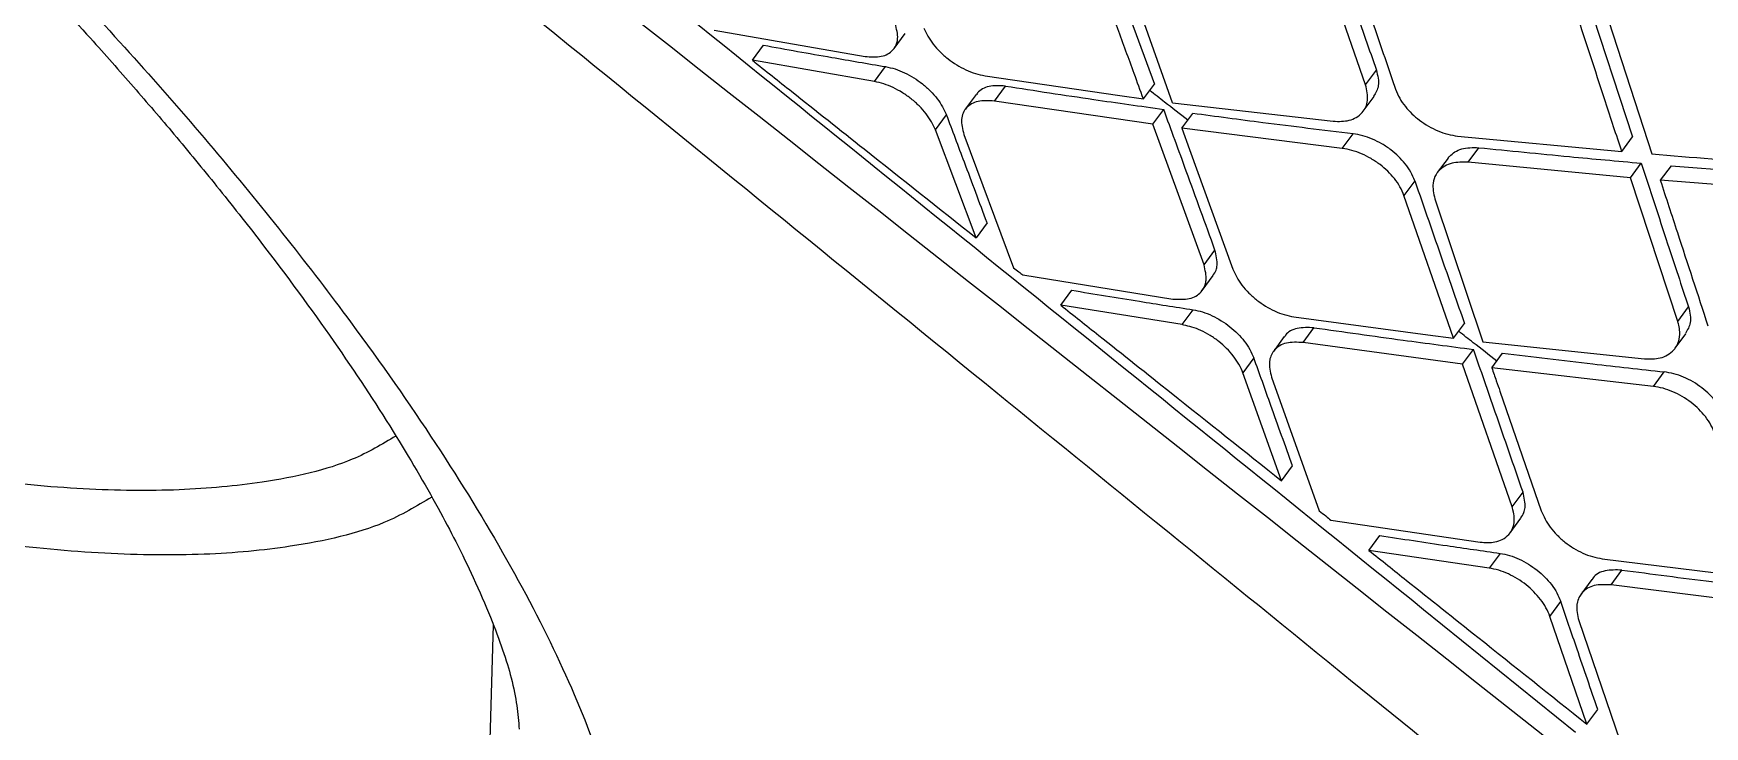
# Model space of a CAD drawing. Extents: x 832 to 912, y 781 to 934.
# Drawn here: x 893.364 to 894.885, y 878.636 to 879.267 of the extents above; entities that cross this region are included whole.
import ezdxf

# ---------------------------------------------------------------- set-up
doc = ezdxf.new("R2010")
doc.units = 0
doc.header["$MEASUREMENT"] = 0
doc.layers.add('1', color=4, linetype='Continuous')

# ---------------------------------------------------------------- blocks, each defined once
blk = doc.blocks.new('2026 SOVEREIGN HL')
at = {"layer": '1', "color": 3, "linetype": 'Continuous', "lineweight": 25}
for p, q in [((62.6083, 82.2535), (62.6551, 82.1259)), ((62.8472, 82.1251), (62.8026, 82.2539)), ((62.6714, 82.1088), (62.6262, 82.237)), ((63.0467, 82.2102), (63.09, 82.0779)), ((63.0644, 82.1949), (63.1075, 82.0623)), ((62.2546, 82.1749), (62.3918, 82.1509)), ((62.4182, 82.1582), (62.4282, 82.1718)), ((62.2893, 82.1475), (62.2994, 82.1612)), ((62.4005, 82.1281), (62.2893, 82.1475)), ((62.4005, 82.1281), (62.4105, 82.1417)), ((62.501, 82.1334), (62.6235, 82.1154)), ((62.8472, 82.1251), (62.857, 82.1385)), ((62.493, 82.1164), (62.483, 82.1029)), ((62.5096, 82.1104), (62.5196, 82.124)), ((62.6235, 82.1154), (62.6451, 82.1124)), ((62.6451, 82.1124), (62.6551, 82.1259)), ((62.8451, 82.1012), (62.8549, 82.1146)), ((62.4559, 82.0843), (62.466, 82.0979)), ((62.6536, 82.0893), (62.5096, 82.1104)), ((62.6536, 82.0893), (62.6636, 82.1028)), ((62.6714, 82.1089), (62.8177, 82.092)), ((62.6799, 82.0856), (62.6899, 82.0991)), ((62.4928, 81.986), (62.4559, 82.0843)), ((62.7002, 81.9614), (62.6536, 82.0893)), ((62.6799, 82.0856), (62.687, 82.0662)), ((62.826, 82.0673), (62.6799, 82.0856)), ((62.826, 82.0673), (62.8358, 82.0807)), ((62.4818, 82.0801), (62.527, 81.9588)), ((62.687, 82.0662), (62.7264, 81.9576)), ((62.9309, 82.0786), (63.0802, 82.0646)), ((62.9404, 82.0547), (62.9502, 82.068)), ((63.0802, 82.0646), (63.09, 82.0779)), ((62.9222, 82.0586), (62.9124, 82.0453)), ((63.0881, 82.0406), (62.9404, 82.0547)), ((63.0881, 82.0406), (63.0979, 82.0539)), ((63.1251, 82.0515), (63.1153, 82.0383)), ((63.1251, 82.0516), (63.2761, 82.0398)), ((62.892, 82.0378), (62.8821, 82.0245)), ((63.1311, 81.9099), (63.0881, 82.0406)), ((63.2663, 82.0266), (63.1153, 82.0383)), ((62.9272, 81.8947), (62.8821, 82.0245)), ((62.9101, 82.0216), (62.9538, 81.8914)), ((62.5028, 81.9997), (62.4928, 81.986)), ((62.7002, 81.9614), (62.7101, 81.9749)), ((62.5354, 81.9522), (62.6718, 81.9303)), ((62.6986, 81.9382), (62.7086, 81.9517)), ((62.5699, 81.9247), (62.5799, 81.9383)), ((62.6802, 81.9071), (62.5699, 81.9247)), ((62.6802, 81.9071), (62.6902, 81.9206)), ((62.782, 81.9141), (62.9037, 81.8977)), ((63.1311, 81.9099), (63.1409, 81.9232)), ((62.7903, 81.8908), (62.8002, 81.9042)), ((62.9272, 81.8947), (62.9371, 81.9081)), ((63.1287, 81.8855), (63.1385, 81.8988)), ((62.7732, 81.8961), (62.7633, 81.8826)), ((62.9354, 81.8711), (62.7903, 81.8908)), ((62.9037, 81.8977), (62.9272, 81.8947)), ((62.9354, 81.8711), (62.9453, 81.8845)), ((62.9538, 81.8914), (63.101, 81.8758)), ((62.7455, 81.8767), (62.7356, 81.8632)), ((62.9805, 81.7413), (62.9354, 81.8711)), ((62.962, 81.8678), (62.9718, 81.8812)), ((63.109, 81.8507), (62.962, 81.8678)), ((62.7707, 81.765), (62.7356, 81.8632)), ((62.7617, 81.8593), (62.8049, 81.7377)), ((63.109, 81.8507), (63.1188, 81.864)), ((62.9694, 81.8465), (63.0069, 81.7377)), ((62.7707, 81.765), (62.7807, 81.7785)), ((62.9805, 81.7413), (62.9904, 81.7547)), ((62.9786, 81.7176), (62.9885, 81.731)), ((62.8156, 81.7292), (62.9514, 81.7092)), ((62.8502, 81.7017), (62.8601, 81.7152)), ((62.9596, 81.6856), (62.8502, 81.7017)), ((62.9695, 81.699), (62.9596, 81.6856)), ((63.0624, 81.6941), (63.1834, 81.679)), ((63.053, 81.6751), (63.0431, 81.6617)), ((63.0705, 81.6704), (63.0804, 81.6838)), ((63.2166, 81.6521), (63.0705, 81.6704)), ((63.0149, 81.6416), (63.0248, 81.6551)), ((63.0382, 81.536), (62.8999, 81.6477)), ((63.0485, 81.5436), (63.0149, 81.6416)), ((62.0534, 81.634), (62.0479, 81.4392)), ((63.0412, 81.638), (63.0827, 81.5163)), ((63.0485, 81.5436), (63.0584, 81.557))]:
    blk.add_line(p, q, dxfattribs=at)
for points, knots in [([(62.8999, 81.6477), (62.6576, 81.8431), (62.2939, 82.1362), (61.8673, 82.48), (61.6535, 82.6502), (61.5299, 82.7519), (61.4849, 82.8073), (61.4624, 82.835)], [0, 0, 0, 0, 0.498044, 0.747571, 0.874859, 0.937491, 1, 1, 1, 1]), ([(60.9858, 82.8148), (61.0468, 82.7689), (61.1694, 82.6766), (61.345, 82.5281), (61.5121, 82.3745), (61.6668, 82.2179), (61.8062, 82.0613), (61.9173, 81.9209), (62.0033, 81.798), (62.0681, 81.6923), (62.1192, 81.593), (62.1556, 81.5013), (62.1773, 81.4183), (62.1837, 81.345), (62.1759, 81.2813), (62.1575, 81.2486), (62.1484, 81.2322)], [0, 0, 0, 0, 0.080563, 0.162099, 0.243885, 0.326682, 0.409727, 0.493387, 0.556334, 0.619425, 0.682667, 0.746006, 0.80943, 0.872912, 0.936515, 1, 1, 1, 1]), ([(60.9811, 82.7994), (61.0331, 82.7605), (61.1322, 82.6864), (61.2679, 82.5743), (61.3998, 82.4581), (61.52, 82.3439), (61.6178, 82.2435), (61.6824, 82.1732), (61.7264, 82.1234), (61.7648, 82.0786), (61.8036, 82.0314), (61.8537, 81.9679), (61.9093, 81.8921), (61.9628, 81.811), (61.9976, 81.7515), (62.0209, 81.7073), (62.0372, 81.6736), (62.0561, 81.6298), (62.0738, 81.5782), (62.076, 81.553), (62.0772, 81.539)], [0, 0, 0, 0, 0.083522, 0.159349, 0.227254, 0.313829, 0.381726, 0.422404, 0.451675, 0.480601, 0.512693, 0.54794, 0.612494, 0.674561, 0.731771, 0.758659, 0.790492, 0.830765, 0.906523, 1, 1, 1, 1]), ([(65.2939, 79.7025), (64.8285, 80.0795), (64.1129, 80.6591), (62.8118, 81.69), (61.978, 82.3464), (61.3973, 82.8036)], [0, 0, 0, 0, 0.360925, 0.55487, 1, 1, 1, 1]), ([(61.3533, 82.7876), (61.4809, 82.6836), (61.7413, 82.4714), (62.1237, 82.1604), (62.4895, 81.8632), (62.8226, 81.5926), (63.1215, 81.3499), (63.3865, 81.1347), (63.6181, 80.9467), (63.818, 80.7843), (64.0052, 80.6322), (64.1895, 80.4824), (64.3846, 80.3237), (64.5854, 80.1603), (64.7957, 79.9891), (65.0202, 79.8062), (65.2592, 79.6114), (65.5153, 79.4025), (65.7928, 79.1761), (66.1009, 78.9244), (66.4468, 78.6418), (66.8224, 78.3345), (67.2266, 78.0038), (67.6579, 77.651), (68.1234, 77.2704), (68.6072, 76.8749), (68.9361, 76.6068), (69.0982, 76.4746)], [0, 0, 0, 0, 0.049445, 0.100866, 0.148055, 0.191016, 0.22976, 0.263698, 0.293563, 0.319356, 0.341079, 0.366002, 0.390687, 0.416599, 0.443737, 0.472101, 0.503524, 0.536326, 0.571311, 0.611051, 0.655739, 0.705377, 0.75672, 0.812473, 0.872625, 0.937195, 1, 1, 1, 1]), ([(62.8125, 82.2672), (62.8208, 82.2432), (62.8356, 82.2003), (62.8505, 82.1574), (62.857, 82.1385)], [0, 0, 0, 0, 0.560007, 1, 1, 1, 1]), ([(62.8298, 82.2514), (62.8372, 82.2297), (62.8513, 82.1886), (62.8662, 82.1452), (62.8737, 82.1235), (62.8745, 82.1211)], [0, 0, 0, 0, 0.500001, 0.944318, 1, 1, 1, 1]), ([(62.6451, 82.1124), (62.6423, 82.1201), (62.6345, 82.1414), (62.6189, 82.1839), (62.6062, 82.2188), (62.5984, 82.2401)], [0, 0, 0, 0, 0.180317, 0.499998, 1, 1, 1, 1]), ([(63.0802, 82.0646), (63.0753, 82.0796), (63.0608, 82.1237), (63.0464, 82.1678), (63.0369, 82.1969)], [0, 0, 0, 0, 0.340235, 1, 1, 1, 1]), ([(62.3918, 82.1509), (62.397, 82.1506), (62.4075, 82.1499), (62.4168, 82.1554), (62.4206, 82.162), (62.4222, 82.1697), (62.4205, 82.1761), (62.4193, 82.1809)], [0, 0, 0, 0, 0.24853, 0.498692, 0.662246, 0.750261, 1, 1, 1, 1]), ([(62.4453, 82.1768), (62.4477, 82.1719), (62.4513, 82.1645), (62.4599, 82.1551), (62.4695, 82.1467), (62.4808, 82.1397), (62.4924, 82.1351), (62.4981, 82.134), (62.501, 82.1334)], [0, 0, 0, 0, 0.250728, 0.37725, 0.500882, 0.743373, 0.869907, 1, 1, 1, 1]), ([(62.2994, 82.1612), (62.3201, 82.1575), (62.3569, 82.1508), (62.3942, 82.1445), (62.4105, 82.1417)], [0, 0, 0, 0, 0.560003, 1, 1, 1, 1]), ([(62.2893, 82.1475), (62.3013, 82.138), (62.3352, 82.1111), (62.403, 82.0573), (62.4589, 82.013), (62.4928, 81.986)], [0, 0, 0, 0, 0.176664, 0.500001, 1, 1, 1, 1]), ([(62.4105, 82.1417), (62.4134, 82.1411), (62.419, 82.1399), (62.4278, 82.1363), (62.4362, 82.1317), (62.4442, 82.1261), (62.4514, 82.1196), (62.46, 82.1102), (62.4636, 82.1028), (62.466, 82.0979)], [0, 0, 0, 0, 0.129336, 0.255596, 0.379083, 0.50018, 0.623778, 0.750454, 1, 1, 1, 1]), ([(62.4559, 82.0843), (62.4535, 82.0892), (62.4499, 82.0966), (62.4413, 82.106), (62.434, 82.1125), (62.4259, 82.1182), (62.4174, 82.1228), (62.4088, 82.1263), (62.4033, 82.1275), (62.4005, 82.1281)], [0, 0, 0, 0, 0.250431, 0.37668, 0.500304, 0.624745, 0.749594, 0.872246, 1, 1, 1, 1]), ([(62.857, 82.1385), (62.8582, 82.1335), (62.8604, 82.1244), (62.8564, 82.1178), (62.8545, 82.1148)], [0, 0, 0, 0, 0.53723, 1, 1, 1, 1]), ([(62.5096, 82.1104), (62.5043, 82.1107), (62.4937, 82.1113), (62.4832, 82.1049), (62.4782, 82.0944), (62.4806, 82.0848), (62.4818, 82.0801)], [0, 0, 0, 0, 0.248661, 0.499075, 0.749904, 1, 1, 1, 1]), ([(62.5196, 82.124), (62.5143, 82.1243), (62.5037, 82.1249), (62.4967, 82.1205), (62.4937, 82.1173), (62.4935, 82.1167), (62.4934, 82.1162)], [0, 0, 0, 0, 0.463842, 0.928153, 0.938207, 1, 1, 1, 1]), ([(62.5196, 82.124), (62.5464, 82.1199), (62.5941, 82.1126), (62.6423, 82.1058), (62.6636, 82.1028)], [0, 0, 0, 0, 0.56, 1, 1, 1, 1]), ([(62.6854, 82.0931), (62.6784, 82.0985), (62.6668, 82.1075), (62.6553, 82.1165), (62.6507, 82.12)], [0, 0, 0, 0, 0.607237, 1, 1, 1, 1]), ([(62.8177, 82.092), (62.8228, 82.0919), (62.8307, 82.0918), (62.839, 82.0954), (62.8457, 82.1008), (62.8504, 82.1106), (62.8482, 82.1203), (62.8472, 82.1251)], [0, 0, 0, 0, 0.233548, 0.363309, 0.501512, 0.750885, 1, 1, 1, 1]), ([(62.8745, 82.1211), (62.8756, 82.1184), (62.8778, 82.1131), (62.8846, 82.1033), (62.896, 82.0922), (62.9101, 82.0841), (62.922, 82.0799), (62.9279, 82.079), (62.9309, 82.0786)], [0, 0, 0, 0, 0.136457, 0.265258, 0.499307, 0.745503, 0.871784, 1, 1, 1, 1]), ([(62.5028, 81.9997), (62.496, 82.018), (62.4837, 82.0508), (62.4714, 82.0835), (62.466, 82.0979)], [0, 0, 0, 0, 0.560002, 1, 1, 1, 1]), ([(62.7101, 81.9749), (62.7015, 81.9988), (62.686, 82.0415), (62.6704, 82.084), (62.6636, 82.1028)], [0, 0, 0, 0, 0.560003, 1, 1, 1, 1]), ([(62.8358, 82.0807), (62.8084, 82.0839), (62.7595, 82.0898), (62.7111, 82.0963), (62.6899, 82.0991)], [0, 0, 0, 0, 0.560006, 1, 1, 1, 1]), ([(60.4282, 82.0901), (60.4513, 82.0725), (60.4974, 82.0372), (60.5679, 81.9855), (60.6384, 81.9352), (60.7087, 81.8867), (60.78, 81.839), (60.8542, 81.791), (60.927, 81.7457), (61.0033, 81.6998), (61.0882, 81.651), (61.175, 81.6038), (61.2501, 81.5654), (61.312, 81.5352), (61.3684, 81.509), (61.4351, 81.4799), (61.5049, 81.4518), (61.577, 81.4259), (61.6454, 81.4045), (61.71, 81.3878), (61.7706, 81.376), (61.8366, 81.3681), (61.9042, 81.3678), (61.9673, 81.3802), (62.0163, 81.4031), (62.0375, 81.4273), (62.0479, 81.4392)], [0, 0, 0, 0, 0.03406, 0.068125, 0.102358, 0.135702, 0.168763, 0.204098, 0.241759, 0.272993, 0.314062, 0.365315, 0.401547, 0.42772, 0.460967, 0.490461, 0.535495, 0.577671, 0.61688, 0.661458, 0.703936, 0.744247, 0.811417, 0.876604, 0.939534, 1, 1, 1, 1]), ([(62.892, 82.0378), (62.8909, 82.0405), (62.8887, 82.0457), (62.8819, 82.0555), (62.8728, 82.0645), (62.8621, 82.0716), (62.8534, 82.076), (62.8445, 82.0792), (62.8387, 82.0802), (62.8358, 82.0807)], [0, 0, 0, 0, 0.134618, 0.262754, 0.499003, 0.623286, 0.748051, 0.873552, 1, 1, 1, 1]), ([(62.8821, 82.0245), (62.881, 82.0271), (62.8789, 82.0323), (62.8721, 82.0421), (62.8629, 82.0511), (62.8523, 82.0582), (62.8436, 82.0626), (62.8346, 82.0659), (62.8289, 82.0668), (62.826, 82.0673)], [0, 0, 0, 0, 0.134032, 0.261934, 0.498841, 0.623084, 0.747989, 0.873547, 1, 1, 1, 1]), ([(62.9224, 82.0585), (62.9224, 82.0587), (62.9227, 82.0593), (62.9261, 82.0627), (62.9336, 82.0682), (62.9447, 82.0681), (62.9502, 82.068)], [0, 0, 0, 0, 0.021344, 0.075445, 0.537039, 1, 1, 1, 1]), ([(62.9502, 82.068), (62.9776, 82.0653), (63.0266, 82.0603), (63.0761, 82.0559), (63.0979, 82.0539)], [0, 0, 0, 0, 0.559996, 1, 1, 1, 1]), ([(62.9404, 82.0547), (62.9353, 82.0548), (62.9274, 82.0549), (62.9189, 82.0514), (62.9148, 82.0482), (62.9125, 82.0454), (62.9102, 82.042), (62.9074, 82.0346), (62.9091, 82.0265), (62.9101, 82.0216)], [0, 0, 0, 0, 0.229176, 0.359805, 0.500906, 0.53123, 0.583076, 0.751028, 1, 1, 1, 1]), ([(63.0979, 82.0539), (63.1059, 82.0295), (63.1202, 81.9859), (63.1346, 81.9423), (63.1409, 81.9232)], [0, 0, 0, 0, 0.559996, 1, 1, 1, 1]), ([(63.1075, 82.0623), (63.1439, 82.0593), (63.1901, 82.0555), (63.2402, 82.0521), (63.254, 82.051), (63.2582, 82.0509), (63.2587, 82.0509)], [0, 0, 0, 0, 0.727025, 0.920234, 0.990678, 1, 1, 1, 1]), ([(62.892, 82.0378), (62.9004, 82.0136), (62.9154, 81.9703), (62.9305, 81.9271), (62.9371, 81.9081)], [0, 0, 0, 0, 0.559994, 1, 1, 1, 1]), ([(63.1153, 82.0383), (63.1205, 82.0225), (63.1349, 81.9784), (63.1493, 81.9343), (63.1586, 81.906)], [0, 0, 0, 0, 0.357421, 1, 1, 1, 1]), ([(62.7083, 81.9519), (62.7094, 81.9534), (62.7113, 81.9561), (62.7128, 81.9635), (62.7113, 81.9701), (62.7101, 81.9749)], [0, 0, 0, 0, 0.262417, 0.457687, 1, 1, 1, 1]), ([(62.527, 81.9588), (62.5286, 81.9576), (62.5314, 81.9554), (62.5341, 81.9532), (62.5353, 81.9522)], [0, 0, 0, 0, 0.559987, 1, 1, 1, 1]), ([(62.6718, 81.9303), (62.6771, 81.9301), (62.6877, 81.9295), (62.6972, 81.9353), (62.7011, 81.9421), (62.7029, 81.95), (62.7013, 81.9566), (62.7002, 81.9614)], [0, 0, 0, 0, 0.24874, 0.498777, 0.661183, 0.750196, 1, 1, 1, 1]), ([(62.7264, 81.9576), (62.7287, 81.9526), (62.7323, 81.9452), (62.7408, 81.9357), (62.7504, 81.9272), (62.7617, 81.9203), (62.7733, 81.9158), (62.7791, 81.9147), (62.782, 81.9141)], [0, 0, 0, 0, 0.250476, 0.377045, 0.500724, 0.743341, 0.869947, 1, 1, 1, 1]), ([(62.5799, 81.9383), (62.6004, 81.9349), (62.637, 81.9289), (62.674, 81.9231), (62.6902, 81.9206)], [0, 0, 0, 0, 0.56001, 1, 1, 1, 1]), ([(62.1484, 81.2322), (62.1359, 81.2177), (62.1108, 81.1886), (62.0533, 81.1613), (61.982, 81.1464), (61.8966, 81.1447), (61.7985, 81.1559), (61.689, 81.1795), (61.5694, 81.215), (61.4414, 81.2616), (61.3061, 81.3186), (61.1655, 81.3849), (61.0208, 81.4597), (60.858, 81.5509), (60.6774, 81.6607), (60.4816, 81.7892), (60.355, 81.8809), (60.292, 81.9266)], [0, 0, 0, 0, 0.064085, 0.128143, 0.192134, 0.256016, 0.319738, 0.383268, 0.446336, 0.509541, 0.571924, 0.634477, 0.696233, 0.757897, 0.83898, 0.919913, 1, 1, 1, 1]), ([(62.5699, 81.9247), (62.5814, 81.9156), (62.6149, 81.889), (62.6818, 81.8358), (62.7372, 81.7917), (62.7707, 81.765)], [0, 0, 0, 0, 0.172076, 0.499999, 1, 1, 1, 1]), ([(62.6902, 81.9206), (62.6931, 81.92), (62.6987, 81.9189), (62.7103, 81.9143), (62.7242, 81.9057), (62.7355, 81.8943), (62.7423, 81.8844), (62.7444, 81.8793), (62.7455, 81.8767)], [0, 0, 0, 0, 0.12928, 0.255641, 0.499598, 0.739484, 0.867191, 1, 1, 1, 1]), ([(63.141, 81.9232), (63.1421, 81.9181), (63.1442, 81.9088), (63.14, 81.9021), (63.1381, 81.899)], [0, 0, 0, 0, 0.5375744, 1, 1, 1, 1]), ([(62.7356, 81.8632), (62.7345, 81.8658), (62.7323, 81.8709), (62.7255, 81.8808), (62.7164, 81.89), (62.7058, 81.8974), (62.6951, 81.9033), (62.6857, 81.9057), (62.6807, 81.9069), (62.6802, 81.9071)], [0, 0, 0, 0, 0.132777, 0.26049, 0.500544, 0.625295, 0.75058, 0.973718, 1, 1, 1, 1]), ([(62.8002, 81.9042), (62.795, 81.9044), (62.7844, 81.9047), (62.7759, 81.9004), (62.7738, 81.8964), (62.7735, 81.8959)], [0, 0, 0, 0, 0.463482, 0.927431, 1, 1, 1, 1]), ([(62.8003, 81.9042), (62.8272, 81.9004), (62.8753, 81.8936), (62.924, 81.8873), (62.9453, 81.8845)], [0, 0, 0, 0, 0.559995, 1, 1, 1, 1]), ([(62.9665, 81.8739), (62.9594, 81.8795), (62.9479, 81.8885), (62.9363, 81.8975), (62.9319, 81.901)], [0, 0, 0, 0, 0.61661, 1, 1, 1, 1]), ([(63.101, 81.8758), (63.1059, 81.8758), (63.1137, 81.8757), (63.1223, 81.8793), (63.1289, 81.8846), (63.1328, 81.8925), (63.1332, 81.9011), (63.1322, 81.9064), (63.1314, 81.909), (63.1312, 81.9096), (63.1311, 81.9098), (63.1311, 81.9099)], [0, 0, 0, 0, 0.225345, 0.356876, 0.500731, 0.715862, 0.870992, 0.965758, 0.990455, 0.999022, 1, 1, 1, 1]), ([(62.7903, 81.8908), (62.785, 81.891), (62.7743, 81.8914), (62.7638, 81.885), (62.7604, 81.8778), (62.7592, 81.8695), (62.7605, 81.8642), (62.7617, 81.8593)], [0, 0, 0, 0, 0.248819, 0.498983, 0.724002, 0.74997, 1, 1, 1, 1]), ([(62.9904, 81.7547), (62.982, 81.7789), (62.967, 81.8223), (62.952, 81.8655), (62.9453, 81.8845)], [0, 0, 0, 0, 0.560001, 1, 1, 1, 1]), ([(62.7807, 81.7785), (62.7741, 81.7969), (62.7624, 81.8297), (62.7507, 81.8624), (62.7455, 81.8767)], [0, 0, 0, 0, 0.5600004, 1, 1, 1, 1]), ([(62.962, 81.8678), (62.9633, 81.8638), (62.9658, 81.8567), (62.9683, 81.8496), (62.9694, 81.8465)], [0, 0, 0, 0, 0.560015, 1, 1, 1, 1]), ([(62.9718, 81.8812), (62.9991, 81.8778), (63.0479, 81.8718), (63.0971, 81.8664), (63.1188, 81.864)], [0, 0, 0, 0, 0.560004, 1, 1, 1, 1]), ([(63.1748, 81.821), (63.1737, 81.8237), (63.1716, 81.829), (63.1649, 81.8389), (63.1535, 81.8502), (63.1394, 81.8585), (63.1275, 81.8627), (63.1217, 81.8636), (63.1188, 81.864)], [0, 0, 0, 0, 0.134525, 0.262762, 0.499641, 0.747855, 0.873519, 1, 1, 1, 1]), ([(63.1649, 81.8077), (63.1639, 81.8104), (63.1618, 81.8156), (63.1551, 81.8256), (63.1437, 81.8369), (63.1295, 81.8452), (63.1177, 81.8494), (63.1119, 81.8503), (63.109, 81.8507)], [0, 0, 0, 0, 0.133912, 0.26193, 0.499432, 0.74782, 0.873528, 1, 1, 1, 1]), ([(61.9976, 81.7501), (61.9838, 81.7418), (61.9496, 81.7214), (61.8783, 81.705), (61.7919, 81.6967), (61.7015, 81.6977), (61.6002, 81.7071), (61.4893, 81.7251), (61.3704, 81.7516), (61.2532, 81.7833), (61.174, 81.8095), (61.1384, 81.8213)], [0, 0, 0, 0, 0.095323, 0.237561, 0.346922, 0.458008, 0.570278, 0.683147, 0.796015, 0.908284, 1, 1, 1, 1]), ([(61.965, 81.8057), (61.9525, 81.7982), (61.9201, 81.7789), (61.8523, 81.7634), (61.7691, 81.7554), (61.6819, 81.7563), (61.5842, 81.7655), (61.4824, 81.7816), (61.4101, 81.7984), (61.3764, 81.8063)], [0, 0, 0, 0, 0.116409, 0.299549, 0.440357, 0.583389, 0.727942, 0.873268, 1, 1, 1, 1]), ([(62.9883, 81.7312), (62.9894, 81.7327), (62.9913, 81.7355), (62.993, 81.7431), (62.9915, 81.7498), (62.9904, 81.7547)], [0, 0, 0, 0, 0.259503, 0.457648, 1, 1, 1, 1]), ([(62.8049, 81.7377), (62.8069, 81.7362), (62.8105, 81.7333), (62.8141, 81.7305), (62.8156, 81.7292)], [0, 0, 0, 0, 0.559985, 1, 1, 1, 1]), ([(62.9514, 81.7092), (62.9561, 81.7089), (62.9636, 81.7085), (62.972, 81.7115), (62.9785, 81.7164), (62.9823, 81.7238), (62.9828, 81.7325), (62.9814, 81.738), (62.9806, 81.741), (62.9805, 81.7413)], [0, 0, 0, 0, 0.215822, 0.349181, 0.499287, 0.706907, 0.859733, 0.985576, 1, 1, 1, 1]), ([(63.0069, 81.7377), (63.0092, 81.7327), (63.0127, 81.7251), (63.0212, 81.7156), (63.0307, 81.707), (63.042, 81.7001), (63.0537, 81.6957), (63.0595, 81.6946), (63.0624, 81.6941)], [0, 0, 0, 0, 0.250291, 0.376874, 0.500621, 0.743326, 0.869947, 1, 1, 1, 1]), ([(62.8502, 81.7017), (62.8616, 81.6926), (62.8947, 81.6662), (62.9608, 81.6136), (63.0154, 81.57), (63.0485, 81.5436)], [0, 0, 0, 0, 0.173335, 0.500004, 1, 1, 1, 1]), ([(62.8601, 81.7152), (62.8805, 81.7121), (62.9168, 81.7066), (62.9534, 81.7013), (62.9695, 81.699)], [0, 0, 0, 0, 0.559998, 1, 1, 1, 1]), ([(63.0149, 81.6416), (63.0138, 81.6443), (63.0117, 81.6494), (63.005, 81.6594), (62.9937, 81.6709), (62.9798, 81.6794), (62.9682, 81.6839), (62.9625, 81.685), (62.9596, 81.6856)], [0, 0, 0, 0, 0.132556, 0.260273, 0.500714, 0.744657, 0.870961, 1, 1, 1, 1]), ([(62.9695, 81.699), (62.9724, 81.6985), (62.9781, 81.6974), (62.9897, 81.6928), (63.0036, 81.6843), (63.0149, 81.6729), (63.0216, 81.6629), (63.0237, 81.6577), (63.0248, 81.6551)], [0, 0, 0, 0, 0.129134, 0.255465, 0.499507, 0.739808, 0.867469, 1, 1, 1, 1]), ([(63.0705, 81.6704), (63.0651, 81.6705), (63.0544, 81.6709), (63.0437, 81.6642), (63.0401, 81.6568), (63.0388, 81.6484), (63.04, 81.6429), (63.0411, 81.638)], [0, 0, 0, 0, 0.249006, 0.499092, 0.723739, 0.749949, 1, 1, 1, 1]), ([(63.0804, 81.6838), (63.0751, 81.6839), (63.0644, 81.6841), (63.0557, 81.6796), (63.0536, 81.6755), (63.0533, 81.675)], [0, 0, 0, 0, 0.463345, 0.927058, 1, 1, 1, 1]), ([(63.0804, 81.6838), (63.1076, 81.6802), (63.156, 81.6739), (63.205, 81.668), (63.2265, 81.6654)], [0, 0, 0, 0, 0.559996, 1, 1, 1, 1]), ([(63.0584, 81.557), (63.0521, 81.5753), (63.0409, 81.608), (63.0297, 81.6407), (63.0248, 81.6551)], [0, 0, 0, 0, 0.56, 1, 1, 1, 1])]:
    blk.add_open_spline(points, degree=3, knots=knots, dxfattribs=at)

msp = doc.modelspace()

# ---------------------------------------------------------------- block references
at = {"layer": '1'}
msp.add_blockref('2026 SOVEREIGN HL', (831.7292, 797.0948), dxfattribs=at)

doc.saveas('drawing.dxf')
